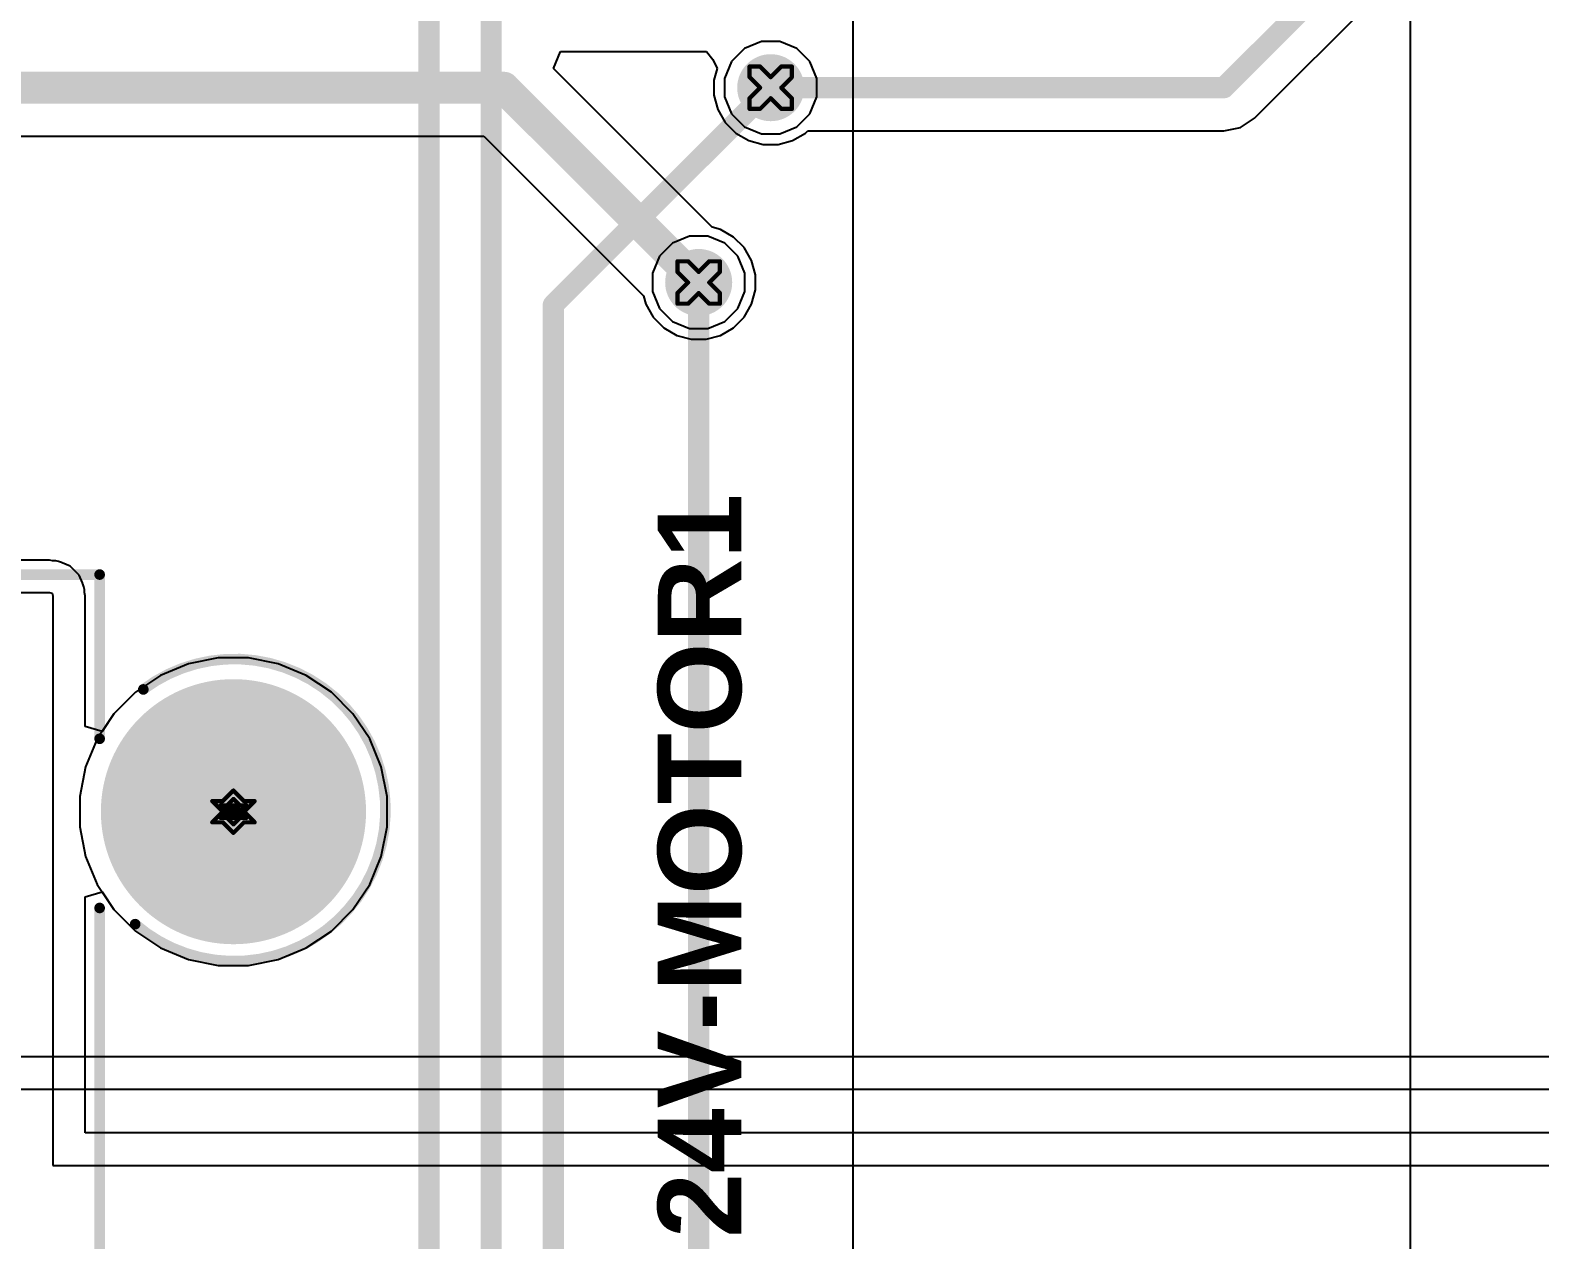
# Model space of a CAD drawing. Header units: inches. Extents: x 0 to 5379, y 0 to 5429.
# Drawn here: x 110.04 to 128.15, y 8.22 to 22.74 of the extents above; entities that cross this region are included whole.
import ezdxf

# ---------------------------------------------------------------- set-up
doc = ezdxf.new("R2010")
doc.units = ezdxf.units.IN
for name, color, linetype in [('Bottom Layer', 5, 'Continuous'), ('Bottom Solder', 6, 'Continuous'), ('Drill Drawing', 1, 'Continuous'), ('GND01', 16, 'Continuous'), ('GND02', 76, 'Continuous'), ('Pad Holes', 156, 'Continuous'), ('PWR', 156, 'Continuous'), ('SIG 01', 90, 'Continuous'), ('Top Layer', 1, 'Continuous'), ('Top Overlay', 2, 'Continuous'), ('Top Solder', 216, 'Continuous'), ('Via Holes', 16, 'Continuous')]:
    doc.layers.add(name, color=color, linetype=linetype)
doc.styles.add('Arial_Bold', font='', dxfattribs={"height": 0.2})
doc.styles.get('Arial_Bold').set_extended_font_data('Arial', bold=True)

# ---------------------------------------------------------------- blocks, each defined once
blk = doc.blocks.new('1_770182_0_5')
at = {"layer": 'Bottom Solder'}
h = blk.add_hatch(color=6, dxfattribs=at)
edge = h.paths.add_edge_path()
edge.add_arc((6.365, 4.14), 0.102, 0, 360)
at = {"layer": 'Pad Holes'}
h = blk.add_hatch(color=7, dxfattribs=at)
edge = h.paths.add_edge_path()
edge.add_arc((6.365, 4.14), 1.59, 0, 360)
at = {"layer": 'Top Solder'}
h = blk.add_hatch(color=216, dxfattribs=at)
edge = h.paths.add_edge_path()
edge.add_arc((6.365, 4.14), 0.102, 0, 360)
at = {"layer": 'Top Overlay'}
for points in [[(-1.03, 6.985, 0.127, 0.127, 0), (4.76, 6.985, 0.127, 0.127, 0)], [(4.76, 5.015, 0.127, 0.127, 0), (4.76, 6.985, 0.127, 0.127, 0)], [(5.284, 5.607, 0.127, 0.127, -2.096544), (5.186, 2.791, 0.127, 0.127, 0)], [(4.76, -6.985, 0.127, 0.127, 0), (4.76, 2.985, 0.127, 0.127, 0)]]:
    blk.add_lwpolyline(points, format="xyseb", dxfattribs=at)
for points in [[(4.728, 6.985, 0.0635, 0.0635, 1), (4.792, 6.985, 0.0635, 0.0635, 1)], [(4.728, 6.985, 0.0635, 0.0635, 1), (4.792, 6.985, 0.0635, 0.0635, 1)], [(5.252, 5.607, 0.0635, 0.0635, 1), (5.316, 5.607, 0.0635, 0.0635, 1)], [(4.728, 5.015, 0.0635, 0.0635, 1), (4.792, 5.015, 0.0635, 0.0635, 1)], [(4.728, 2.985, 0.0635, 0.0635, 1), (4.792, 2.985, 0.0635, 0.0635, 1)], [(5.154, 2.791, 0.0635, 0.0635, 1), (5.218, 2.791, 0.0635, 0.0635, 1)]]:
    blk.add_lwpolyline(points, format="xyseb", close=True, dxfattribs=at)

msp = doc.modelspace()

# ---------------------------------------------------------------- hatches: boundary and pattern name
at = {"layer": 'Bottom Layer'}
h = msp.add_hatch(color=5, dxfattribs=at)
edge = h.paths.add_edge_path()
edge.add_arc((118.923, 22.047), 0.3, 0, 360)
h = msp.add_hatch(color=5, dxfattribs=at)
edge = h.paths.add_edge_path()
edge.add_arc((118.059, 19.71), 0.3, 0, 360)
at = {"layer": 'Bottom Solder'}
h = msp.add_hatch(color=6, dxfattribs=at)
edge = h.paths.add_edge_path()
edge.add_arc((118.923, 22.047), 0.402, 0, 360)
h = msp.add_hatch(color=6, dxfattribs=at)
edge = h.paths.add_edge_path()
edge.add_arc((118.059, 19.71), 0.402, 0, 360)
at = {"layer": 'GND01'}
h = msp.add_hatch(color=16, dxfattribs=at)
edge = h.paths.add_edge_path()
edge.add_arc((118.923, 22.047), 0.3, 0, 360)
h = msp.add_hatch(color=16, dxfattribs=at)
edge = h.paths.add_edge_path()
edge.add_arc((118.059, 19.71), 0.3, 0, 360)
at = {"layer": 'GND02'}
h = msp.add_hatch(color=76, dxfattribs=at)
edge = h.paths.add_edge_path()
edge.add_arc((118.923, 22.047), 0.3, 0, 360)
h = msp.add_hatch(color=76, dxfattribs=at)
edge = h.paths.add_edge_path()
edge.add_arc((118.059, 19.71), 0.3, 0, 360)
at = {"layer": 'PWR'}
h = msp.add_hatch(color=156, dxfattribs=at)
edge = h.paths.add_edge_path()
edge.add_arc((118.923, 22.047), 0.3, 0, 360)
h = msp.add_hatch(color=156, dxfattribs=at)
edge = h.paths.add_edge_path()
edge.add_arc((118.059, 19.71), 0.3, 0, 360)
at = {"layer": 'SIG 01'}
h = msp.add_hatch(color=90, dxfattribs=at)
edge = h.paths.add_edge_path()
edge.add_arc((118.923, 22.047), 0.3, 0, 360)
h = msp.add_hatch(color=90, dxfattribs=at)
edge = h.paths.add_edge_path()
edge.add_arc((118.059, 19.71), 0.3, 0, 360)
at = {"layer": 'Top Layer'}
h = msp.add_hatch(color=1, dxfattribs=at)
edge = h.paths.add_edge_path()
edge.add_arc((118.923, 22.047), 0.3, 0, 360)
h = msp.add_hatch(color=1, dxfattribs=at)
edge = h.paths.add_edge_path()
edge.add_arc((118.059, 19.71), 0.3, 0, 360)
at = {"layer": 'Top Solder'}
h = msp.add_hatch(color=216, dxfattribs=at)
edge = h.paths.add_edge_path()
edge.add_arc((118.923, 22.047), 0.402, 0, 360)
h = msp.add_hatch(color=216, dxfattribs=at)
edge = h.paths.add_edge_path()
edge.add_arc((118.059, 19.71), 0.402, 0, 360)
at = {"layer": 'Via Holes'}
h = msp.add_hatch(color=7, dxfattribs=at)
edge = h.paths.add_edge_path()
edge.add_arc((118.923, 22.047), 0.15, 0, 360)
h = msp.add_hatch(color=7, dxfattribs=at)
edge = h.paths.add_edge_path()
edge.add_arc((118.059, 19.71), 0.15, 0, 360)

# ---------------------------------------------------------------- linework, layer by layer
at = {"layer": 'Bottom Layer'}
for p, q in [((118.609, 22.517), (118.453, 22.361)), ((118.813, 22.601), (118.609, 22.517)), ((119.033, 22.601), (118.813, 22.601)), ((119.237, 22.517), (119.033, 22.601)), ((119.392, 22.361), (119.237, 22.517)), ((118.453, 22.361), (118.369, 22.157)), ((119.477, 22.157), (119.392, 22.361)), ((118.369, 22.157), (118.369, 21.937)), ((119.477, 21.937), (119.477, 22.157)), ((118.369, 21.937), (118.453, 21.733)), ((119.392, 21.733), (119.477, 21.937)), ((118.453, 21.733), (118.609, 21.578)), ((119.237, 21.578), (119.392, 21.733)), ((118.609, 21.578), (118.813, 21.493)), ((119.033, 21.493), (119.237, 21.578)), ((118.813, 21.493), (119.033, 21.493)), ((117.745, 20.18), (117.59, 20.024)), ((117.949, 20.264), (117.745, 20.18)), ((118.169, 20.264), (117.949, 20.264)), ((118.373, 20.18), (118.169, 20.264)), ((118.529, 20.024), (118.373, 20.18)), ((117.59, 20.024), (117.505, 19.821)), ((118.613, 19.821), (118.529, 20.024)), ((117.505, 19.821), (117.505, 19.6)), ((118.613, 19.6), (118.613, 19.821)), ((117.505, 19.6), (117.59, 19.397)), ((118.529, 19.397), (118.613, 19.6)), ((117.59, 19.397), (117.745, 19.241)), ((118.373, 19.241), (118.529, 19.397)), ((117.745, 19.241), (117.949, 19.156)), ((118.169, 19.156), (118.373, 19.241)), ((117.949, 19.156), (118.169, 19.156)), ((111.942, 15.134), (111.606, 14.995)), ((112.298, 15.205), (111.942, 15.134)), ((112.661, 15.205), (112.298, 15.205)), ((113.018, 15.134), (112.661, 15.205)), ((113.353, 14.995), (113.018, 15.134)), ((111.606, 14.995), (111.304, 14.794)), ((113.655, 14.794), (113.353, 14.995)), ((111.304, 14.794), (111.047, 14.537)), ((113.912, 14.537), (113.655, 14.794)), ((111.047, 14.537), (110.846, 14.235)), ((114.114, 14.235), (113.912, 14.537)), ((110.846, 14.235), (110.707, 13.899)), ((114.253, 13.899), (114.114, 14.235)), ((110.707, 13.899), (110.636, 13.543)), ((114.324, 13.543), (114.253, 13.899)), ((110.636, 13.543), (110.636, 13.18)), ((114.324, 13.18), (114.324, 13.543)), ((110.636, 13.18), (110.707, 12.823)), ((114.253, 12.823), (114.324, 13.18)), ((110.707, 12.823), (110.846, 12.488)), ((114.114, 12.488), (114.253, 12.823)), ((110.846, 12.488), (111.047, 12.186)), ((113.912, 12.186), (114.114, 12.488)), ((111.047, 12.186), (111.304, 11.929)), ((113.655, 11.929), (113.912, 12.186)), ((111.304, 11.929), (111.606, 11.727)), ((113.353, 11.727), (113.655, 11.929)), ((111.606, 11.727), (111.942, 11.588)), ((111.942, 11.588), (112.298, 11.517)), ((112.661, 11.517), (113.018, 11.588)), ((113.018, 11.588), (113.353, 11.727)), ((112.298, 11.517), (112.661, 11.517))]:
    msp.add_line(p, q, dxfattribs=at)
at = {"layer": 'Drill Drawing'}
for points in [[(118.669, 22.174, 0.0508, 0.0508, 0), (118.669, 22.301, 0.0508, 0.0508, 0)], [(118.669, 22.301, 0.0508, 0.0508, 0), (118.796, 22.301, 0.0508, 0.0508, 0)], [(118.796, 22.301, 0.0508, 0.0508, 0), (118.923, 22.174, 0.0508, 0.0508, 0)], [(118.923, 22.174, 0.0508, 0.0508, 0), (119.05, 22.301, 0.0508, 0.0508, 0)], [(119.05, 22.301, 0.0508, 0.0508, 0), (119.177, 22.301, 0.0508, 0.0508, 0)], [(119.177, 22.174, 0.0508, 0.0508, 0), (119.177, 22.301, 0.0508, 0.0508, 0)], [(118.669, 22.174, 0.0508, 0.0508, 0), (118.796, 22.047, 0.0508, 0.0508, 0)], [(119.05, 22.047, 0.0508, 0.0508, 0), (119.177, 22.174, 0.0508, 0.0508, 0)], [(118.669, 21.92, 0.0508, 0.0508, 0), (118.796, 22.047, 0.0508, 0.0508, 0)], [(118.669, 21.793, 0.0508, 0.0508, 0), (118.669, 21.92, 0.0508, 0.0508, 0)], [(118.796, 21.793, 0.0508, 0.0508, 0), (118.923, 21.92, 0.0508, 0.0508, 0)], [(118.923, 21.92, 0.0508, 0.0508, 0), (119.05, 21.793, 0.0508, 0.0508, 0)], [(119.05, 22.047, 0.0508, 0.0508, 0), (119.177, 21.92, 0.0508, 0.0508, 0)], [(119.177, 21.793, 0.0508, 0.0508, 0), (119.177, 21.92, 0.0508, 0.0508, 0)], [(118.669, 21.793, 0.0508, 0.0508, 0), (118.796, 21.793, 0.0508, 0.0508, 0)], [(119.05, 21.793, 0.0508, 0.0508, 0), (119.177, 21.793, 0.0508, 0.0508, 0)], [(117.805, 19.837, 0.0508, 0.0508, 0), (117.805, 19.964, 0.0508, 0.0508, 0)], [(117.805, 19.964, 0.0508, 0.0508, 0), (117.932, 19.964, 0.0508, 0.0508, 0)], [(117.932, 19.964, 0.0508, 0.0508, 0), (118.059, 19.837, 0.0508, 0.0508, 0)], [(118.059, 19.837, 0.0508, 0.0508, 0), (118.186, 19.964, 0.0508, 0.0508, 0)], [(118.186, 19.964, 0.0508, 0.0508, 0), (118.313, 19.964, 0.0508, 0.0508, 0)], [(118.313, 19.837, 0.0508, 0.0508, 0), (118.313, 19.964, 0.0508, 0.0508, 0)], [(117.805, 19.837, 0.0508, 0.0508, 0), (117.932, 19.71, 0.0508, 0.0508, 0)], [(117.805, 19.583, 0.0508, 0.0508, 0), (117.932, 19.71, 0.0508, 0.0508, 0)], [(118.186, 19.71, 0.0508, 0.0508, 0), (118.313, 19.837, 0.0508, 0.0508, 0)], [(118.186, 19.71, 0.0508, 0.0508, 0), (118.313, 19.583, 0.0508, 0.0508, 0)], [(117.805, 19.456, 0.0508, 0.0508, 0), (117.805, 19.583, 0.0508, 0.0508, 0)], [(117.932, 19.456, 0.0508, 0.0508, 0), (118.059, 19.583, 0.0508, 0.0508, 0)], [(118.059, 19.583, 0.0508, 0.0508, 0), (118.186, 19.456, 0.0508, 0.0508, 0)], [(118.313, 19.456, 0.0508, 0.0508, 0), (118.313, 19.583, 0.0508, 0.0508, 0)], [(117.805, 19.456, 0.0508, 0.0508, 0), (117.932, 19.456, 0.0508, 0.0508, 0)], [(118.186, 19.456, 0.0508, 0.0508, 0), (118.313, 19.456, 0.0508, 0.0508, 0)], [(112.353, 13.488, 0.0508, 0.0508, 0), (112.48, 13.615, 0.0508, 0.0508, 0)], [(112.48, 13.615, 0.0508, 0.0508, 0), (112.607, 13.488, 0.0508, 0.0508, 0)], [(112.226, 13.488, 0.0508, 0.0508, 0), (112.353, 13.361, 0.0508, 0.0508, 0)], [(112.226, 13.488, 0.0508, 0.0508, 0), (112.353, 13.488, 0.0508, 0.0508, 0)], [(112.327, 13.437, 0.0508, 0.0508, 0), (112.404, 13.361, 0.0508, 0.0508, 0)], [(112.327, 13.437, 0.0508, 0.0508, 0), (112.404, 13.437, 0.0508, 0.0508, 0)], [(112.404, 13.437, 0.0508, 0.0508, 0), (112.48, 13.514, 0.0508, 0.0508, 0)], [(112.48, 13.514, 0.0508, 0.0508, 0), (112.556, 13.437, 0.0508, 0.0508, 0)], [(112.556, 13.437, 0.0508, 0.0508, 0), (112.632, 13.437, 0.0508, 0.0508, 0)], [(112.556, 13.361, 0.0508, 0.0508, 0), (112.632, 13.437, 0.0508, 0.0508, 0)], [(112.607, 13.488, 0.0508, 0.0508, 0), (112.734, 13.488, 0.0508, 0.0508, 0)], [(112.607, 13.361, 0.0508, 0.0508, 0), (112.734, 13.488, 0.0508, 0.0508, 0)], [(112.226, 13.234, 0.0508, 0.0508, 0), (112.353, 13.361, 0.0508, 0.0508, 0)], [(112.226, 13.234, 0.0508, 0.0508, 0), (112.353, 13.234, 0.0508, 0.0508, 0)], [(112.327, 13.285, 0.0508, 0.0508, 0), (112.404, 13.361, 0.0508, 0.0508, 0)], [(112.327, 13.285, 0.0508, 0.0508, 0), (112.404, 13.285, 0.0508, 0.0508, 0)], [(112.353, 13.234, 0.0508, 0.0508, 0), (112.48, 13.107, 0.0508, 0.0508, 0)], [(112.404, 13.285, 0.0508, 0.0508, 0), (112.48, 13.209, 0.0508, 0.0508, 0)], [(112.48, 13.209, 0.0508, 0.0508, 0), (112.556, 13.285, 0.0508, 0.0508, 0)], [(112.48, 13.107, 0.0508, 0.0508, 0), (112.607, 13.234, 0.0508, 0.0508, 0)], [(112.556, 13.361, 0.0508, 0.0508, 0), (112.632, 13.285, 0.0508, 0.0508, 0)], [(112.556, 13.285, 0.0508, 0.0508, 0), (112.632, 13.285, 0.0508, 0.0508, 0)], [(112.607, 13.361, 0.0508, 0.0508, 0), (112.734, 13.234, 0.0508, 0.0508, 0)], [(112.607, 13.234, 0.0508, 0.0508, 0), (112.734, 13.234, 0.0508, 0.0508, 0)]]:
    msp.add_lwpolyline(points, format="xyseb", dxfattribs=at)
for points in [[(118.656, 22.301, 0.0254, 0.0254, 1), (118.681, 22.301, 0.0254, 0.0254, 1)], [(118.656, 22.301, 0.0254, 0.0254, 1), (118.681, 22.301, 0.0254, 0.0254, 1)], [(118.783, 22.301, 0.0254, 0.0254, 1), (118.808, 22.301, 0.0254, 0.0254, 1)], [(118.783, 22.301, 0.0254, 0.0254, 1), (118.808, 22.301, 0.0254, 0.0254, 1)], [(119.037, 22.301, 0.0254, 0.0254, 1), (119.062, 22.301, 0.0254, 0.0254, 1)], [(119.037, 22.301, 0.0254, 0.0254, 1), (119.062, 22.301, 0.0254, 0.0254, 1)], [(119.164, 22.301, 0.0254, 0.0254, 1), (119.189, 22.301, 0.0254, 0.0254, 1)], [(119.164, 22.301, 0.0254, 0.0254, 1), (119.189, 22.301, 0.0254, 0.0254, 1)], [(118.656, 22.174, 0.0254, 0.0254, 1), (118.681, 22.174, 0.0254, 0.0254, 1)], [(118.656, 22.174, 0.0254, 0.0254, 1), (118.681, 22.174, 0.0254, 0.0254, 1)], [(118.91, 22.174, 0.0254, 0.0254, 1), (118.936, 22.174, 0.0254, 0.0254, 1)], [(118.91, 22.174, 0.0254, 0.0254, 1), (118.936, 22.174, 0.0254, 0.0254, 1)], [(119.164, 22.174, 0.0254, 0.0254, 1), (119.189, 22.174, 0.0254, 0.0254, 1)], [(119.164, 22.174, 0.0254, 0.0254, 1), (119.189, 22.174, 0.0254, 0.0254, 1)], [(118.656, 21.92, 0.0254, 0.0254, 1), (118.681, 21.92, 0.0254, 0.0254, 1)], [(118.656, 21.92, 0.0254, 0.0254, 1), (118.681, 21.92, 0.0254, 0.0254, 1)], [(118.783, 22.047, 0.0254, 0.0254, 1), (118.808, 22.047, 0.0254, 0.0254, 1)], [(118.783, 22.047, 0.0254, 0.0254, 1), (118.808, 22.047, 0.0254, 0.0254, 1)], [(118.91, 21.92, 0.0254, 0.0254, 1), (118.936, 21.92, 0.0254, 0.0254, 1)], [(118.91, 21.92, 0.0254, 0.0254, 1), (118.936, 21.92, 0.0254, 0.0254, 1)], [(119.037, 22.047, 0.0254, 0.0254, 1), (119.062, 22.047, 0.0254, 0.0254, 1)], [(119.037, 22.047, 0.0254, 0.0254, 1), (119.062, 22.047, 0.0254, 0.0254, 1)], [(119.164, 21.92, 0.0254, 0.0254, 1), (119.189, 21.92, 0.0254, 0.0254, 1)], [(119.164, 21.92, 0.0254, 0.0254, 1), (119.189, 21.92, 0.0254, 0.0254, 1)], [(118.656, 21.793, 0.0254, 0.0254, 1), (118.681, 21.793, 0.0254, 0.0254, 1)], [(118.656, 21.793, 0.0254, 0.0254, 1), (118.681, 21.793, 0.0254, 0.0254, 1)], [(118.783, 21.793, 0.0254, 0.0254, 1), (118.808, 21.793, 0.0254, 0.0254, 1)], [(118.783, 21.793, 0.0254, 0.0254, 1), (118.808, 21.793, 0.0254, 0.0254, 1)], [(119.037, 21.793, 0.0254, 0.0254, 1), (119.062, 21.793, 0.0254, 0.0254, 1)], [(119.037, 21.793, 0.0254, 0.0254, 1), (119.062, 21.793, 0.0254, 0.0254, 1)], [(119.164, 21.793, 0.0254, 0.0254, 1), (119.189, 21.793, 0.0254, 0.0254, 1)], [(119.164, 21.793, 0.0254, 0.0254, 1), (119.189, 21.793, 0.0254, 0.0254, 1)], [(117.792, 19.964, 0.0254, 0.0254, 1), (117.818, 19.964, 0.0254, 0.0254, 1)], [(117.792, 19.964, 0.0254, 0.0254, 1), (117.818, 19.964, 0.0254, 0.0254, 1)], [(117.919, 19.964, 0.0254, 0.0254, 1), (117.945, 19.964, 0.0254, 0.0254, 1)], [(117.919, 19.964, 0.0254, 0.0254, 1), (117.945, 19.964, 0.0254, 0.0254, 1)], [(118.173, 19.964, 0.0254, 0.0254, 1), (118.199, 19.964, 0.0254, 0.0254, 1)], [(118.173, 19.964, 0.0254, 0.0254, 1), (118.199, 19.964, 0.0254, 0.0254, 1)], [(118.3, 19.964, 0.0254, 0.0254, 1), (118.326, 19.964, 0.0254, 0.0254, 1)], [(118.3, 19.964, 0.0254, 0.0254, 1), (118.326, 19.964, 0.0254, 0.0254, 1)], [(117.792, 19.837, 0.0254, 0.0254, 1), (117.818, 19.837, 0.0254, 0.0254, 1)], [(117.792, 19.837, 0.0254, 0.0254, 1), (117.818, 19.837, 0.0254, 0.0254, 1)], [(117.919, 19.71, 0.0254, 0.0254, 1), (117.945, 19.71, 0.0254, 0.0254, 1)], [(117.919, 19.71, 0.0254, 0.0254, 1), (117.945, 19.71, 0.0254, 0.0254, 1)], [(118.046, 19.837, 0.0254, 0.0254, 1), (118.072, 19.837, 0.0254, 0.0254, 1)], [(118.046, 19.837, 0.0254, 0.0254, 1), (118.072, 19.837, 0.0254, 0.0254, 1)], [(118.173, 19.71, 0.0254, 0.0254, 1), (118.199, 19.71, 0.0254, 0.0254, 1)], [(118.173, 19.71, 0.0254, 0.0254, 1), (118.199, 19.71, 0.0254, 0.0254, 1)], [(118.3, 19.837, 0.0254, 0.0254, 1), (118.326, 19.837, 0.0254, 0.0254, 1)], [(118.3, 19.837, 0.0254, 0.0254, 1), (118.326, 19.837, 0.0254, 0.0254, 1)], [(117.792, 19.583, 0.0254, 0.0254, 1), (117.818, 19.583, 0.0254, 0.0254, 1)], [(117.792, 19.583, 0.0254, 0.0254, 1), (117.818, 19.583, 0.0254, 0.0254, 1)], [(118.046, 19.583, 0.0254, 0.0254, 1), (118.072, 19.583, 0.0254, 0.0254, 1)], [(118.046, 19.583, 0.0254, 0.0254, 1), (118.072, 19.583, 0.0254, 0.0254, 1)], [(118.3, 19.583, 0.0254, 0.0254, 1), (118.326, 19.583, 0.0254, 0.0254, 1)], [(118.3, 19.583, 0.0254, 0.0254, 1), (118.326, 19.583, 0.0254, 0.0254, 1)], [(117.792, 19.456, 0.0254, 0.0254, 1), (117.818, 19.456, 0.0254, 0.0254, 1)], [(117.792, 19.456, 0.0254, 0.0254, 1), (117.818, 19.456, 0.0254, 0.0254, 1)], [(117.919, 19.456, 0.0254, 0.0254, 1), (117.945, 19.456, 0.0254, 0.0254, 1)], [(117.919, 19.456, 0.0254, 0.0254, 1), (117.945, 19.456, 0.0254, 0.0254, 1)], [(118.173, 19.456, 0.0254, 0.0254, 1), (118.199, 19.456, 0.0254, 0.0254, 1)], [(118.173, 19.456, 0.0254, 0.0254, 1), (118.199, 19.456, 0.0254, 0.0254, 1)], [(118.3, 19.456, 0.0254, 0.0254, 1), (118.326, 19.456, 0.0254, 0.0254, 1)], [(118.3, 19.456, 0.0254, 0.0254, 1), (118.326, 19.456, 0.0254, 0.0254, 1)], [(112.467, 13.615, 0.0254, 0.0254, 1), (112.492, 13.615, 0.0254, 0.0254, 1)], [(112.467, 13.615, 0.0254, 0.0254, 1), (112.492, 13.615, 0.0254, 0.0254, 1)], [(112.213, 13.488, 0.0254, 0.0254, 1), (112.238, 13.488, 0.0254, 0.0254, 1)], [(112.213, 13.488, 0.0254, 0.0254, 1), (112.238, 13.488, 0.0254, 0.0254, 1)], [(112.315, 13.437, 0.0254, 0.0254, 1), (112.34, 13.437, 0.0254, 0.0254, 1)], [(112.315, 13.437, 0.0254, 0.0254, 1), (112.34, 13.437, 0.0254, 0.0254, 1)], [(112.34, 13.488, 0.0254, 0.0254, 1), (112.365, 13.488, 0.0254, 0.0254, 1)], [(112.34, 13.488, 0.0254, 0.0254, 1), (112.365, 13.488, 0.0254, 0.0254, 1)], [(112.391, 13.437, 0.0254, 0.0254, 1), (112.416, 13.437, 0.0254, 0.0254, 1)], [(112.391, 13.437, 0.0254, 0.0254, 1), (112.416, 13.437, 0.0254, 0.0254, 1)], [(112.467, 13.514, 0.0254, 0.0254, 1), (112.492, 13.514, 0.0254, 0.0254, 1)], [(112.467, 13.514, 0.0254, 0.0254, 1), (112.492, 13.514, 0.0254, 0.0254, 1)], [(112.543, 13.437, 0.0254, 0.0254, 1), (112.569, 13.437, 0.0254, 0.0254, 1)], [(112.543, 13.437, 0.0254, 0.0254, 1), (112.569, 13.437, 0.0254, 0.0254, 1)], [(112.594, 13.488, 0.0254, 0.0254, 1), (112.619, 13.488, 0.0254, 0.0254, 1)], [(112.594, 13.488, 0.0254, 0.0254, 1), (112.619, 13.488, 0.0254, 0.0254, 1)], [(112.619, 13.437, 0.0254, 0.0254, 1), (112.645, 13.437, 0.0254, 0.0254, 1)], [(112.619, 13.437, 0.0254, 0.0254, 1), (112.645, 13.437, 0.0254, 0.0254, 1)], [(112.721, 13.488, 0.0254, 0.0254, 1), (112.746, 13.488, 0.0254, 0.0254, 1)], [(112.721, 13.488, 0.0254, 0.0254, 1), (112.746, 13.488, 0.0254, 0.0254, 1)], [(112.213, 13.234, 0.0254, 0.0254, 1), (112.238, 13.234, 0.0254, 0.0254, 1)], [(112.213, 13.234, 0.0254, 0.0254, 1), (112.238, 13.234, 0.0254, 0.0254, 1)], [(112.315, 13.285, 0.0254, 0.0254, 1), (112.34, 13.285, 0.0254, 0.0254, 1)], [(112.315, 13.285, 0.0254, 0.0254, 1), (112.34, 13.285, 0.0254, 0.0254, 1)], [(112.34, 13.361, 0.0254, 0.0254, 1), (112.365, 13.361, 0.0254, 0.0254, 1)], [(112.34, 13.361, 0.0254, 0.0254, 1), (112.365, 13.361, 0.0254, 0.0254, 1)], [(112.34, 13.234, 0.0254, 0.0254, 1), (112.365, 13.234, 0.0254, 0.0254, 1)], [(112.34, 13.234, 0.0254, 0.0254, 1), (112.365, 13.234, 0.0254, 0.0254, 1)], [(112.391, 13.361, 0.0254, 0.0254, 1), (112.416, 13.361, 0.0254, 0.0254, 1)], [(112.391, 13.361, 0.0254, 0.0254, 1), (112.416, 13.361, 0.0254, 0.0254, 1)], [(112.391, 13.285, 0.0254, 0.0254, 1), (112.416, 13.285, 0.0254, 0.0254, 1)], [(112.391, 13.285, 0.0254, 0.0254, 1), (112.416, 13.285, 0.0254, 0.0254, 1)], [(112.467, 13.209, 0.0254, 0.0254, 1), (112.492, 13.209, 0.0254, 0.0254, 1)], [(112.467, 13.209, 0.0254, 0.0254, 1), (112.492, 13.209, 0.0254, 0.0254, 1)], [(112.543, 13.361, 0.0254, 0.0254, 1), (112.569, 13.361, 0.0254, 0.0254, 1)], [(112.543, 13.361, 0.0254, 0.0254, 1), (112.569, 13.361, 0.0254, 0.0254, 1)], [(112.543, 13.285, 0.0254, 0.0254, 1), (112.569, 13.285, 0.0254, 0.0254, 1)], [(112.543, 13.285, 0.0254, 0.0254, 1), (112.569, 13.285, 0.0254, 0.0254, 1)], [(112.594, 13.361, 0.0254, 0.0254, 1), (112.619, 13.361, 0.0254, 0.0254, 1)], [(112.594, 13.361, 0.0254, 0.0254, 1), (112.619, 13.361, 0.0254, 0.0254, 1)], [(112.594, 13.234, 0.0254, 0.0254, 1), (112.619, 13.234, 0.0254, 0.0254, 1)], [(112.594, 13.234, 0.0254, 0.0254, 1), (112.619, 13.234, 0.0254, 0.0254, 1)], [(112.619, 13.285, 0.0254, 0.0254, 1), (112.645, 13.285, 0.0254, 0.0254, 1)], [(112.619, 13.285, 0.0254, 0.0254, 1), (112.645, 13.285, 0.0254, 0.0254, 1)], [(112.721, 13.234, 0.0254, 0.0254, 1), (112.746, 13.234, 0.0254, 0.0254, 1)], [(112.721, 13.234, 0.0254, 0.0254, 1), (112.746, 13.234, 0.0254, 0.0254, 1)], [(112.467, 13.107, 0.0254, 0.0254, 1), (112.492, 13.107, 0.0254, 0.0254, 1)], [(112.467, 13.107, 0.0254, 0.0254, 1), (112.492, 13.107, 0.0254, 0.0254, 1)]]:
    msp.add_lwpolyline(points, format="xyseb", close=True, dxfattribs=at)
at = {"layer": 'GND01'}
for p, q in [((118.609, 22.517), (118.453, 22.361)), ((118.813, 22.601), (118.609, 22.517)), ((119.033, 22.601), (118.813, 22.601)), ((119.237, 22.517), (119.033, 22.601)), ((119.392, 22.361), (119.237, 22.517)), ((118.453, 22.361), (118.369, 22.157)), ((119.477, 22.157), (119.392, 22.361)), ((118.369, 22.157), (118.369, 21.937)), ((119.477, 21.937), (119.477, 22.157)), ((118.369, 21.937), (118.453, 21.733)), ((119.392, 21.733), (119.477, 21.937)), ((118.453, 21.733), (118.609, 21.578)), ((119.237, 21.578), (119.392, 21.733)), ((118.609, 21.578), (118.813, 21.493)), ((119.033, 21.493), (119.237, 21.578)), ((118.813, 21.493), (119.033, 21.493)), ((117.745, 20.18), (117.59, 20.024)), ((117.949, 20.264), (117.745, 20.18)), ((118.169, 20.264), (117.949, 20.264)), ((118.373, 20.18), (118.169, 20.264)), ((118.529, 20.024), (118.373, 20.18)), ((117.59, 20.024), (117.505, 19.821)), ((118.613, 19.821), (118.529, 20.024)), ((117.505, 19.821), (117.505, 19.6)), ((118.613, 19.6), (118.613, 19.821)), ((117.505, 19.6), (117.59, 19.397)), ((118.529, 19.397), (118.613, 19.6)), ((117.59, 19.397), (117.745, 19.241)), ((118.373, 19.241), (118.529, 19.397)), ((117.745, 19.241), (117.949, 19.156)), ((118.169, 19.156), (118.373, 19.241)), ((117.949, 19.156), (118.169, 19.156)), ((111.942, 15.134), (111.606, 14.995)), ((112.298, 15.205), (111.942, 15.134)), ((112.661, 15.205), (112.298, 15.205)), ((113.018, 15.134), (112.661, 15.205)), ((113.353, 14.995), (113.018, 15.134)), ((111.606, 14.995), (111.304, 14.794)), ((113.655, 14.794), (113.353, 14.995)), ((111.304, 14.794), (111.047, 14.537)), ((113.912, 14.537), (113.655, 14.794)), ((111.047, 14.537), (110.846, 14.235)), ((114.114, 14.235), (113.912, 14.537)), ((110.846, 14.235), (110.707, 13.899)), ((114.253, 13.899), (114.114, 14.235)), ((110.707, 13.899), (110.636, 13.543)), ((114.324, 13.543), (114.253, 13.899)), ((110.636, 13.543), (110.636, 13.18)), ((114.324, 13.18), (114.324, 13.543)), ((110.636, 13.18), (110.707, 12.823)), ((114.253, 12.823), (114.324, 13.18)), ((110.707, 12.823), (110.846, 12.488)), ((114.114, 12.488), (114.253, 12.823)), ((110.846, 12.488), (111.047, 12.186)), ((113.912, 12.186), (114.114, 12.488)), ((111.047, 12.186), (111.304, 11.929)), ((113.655, 11.929), (113.912, 12.186)), ((111.304, 11.929), (111.606, 11.727)), ((113.353, 11.727), (113.655, 11.929)), ((111.606, 11.727), (111.942, 11.588)), ((111.942, 11.588), (112.298, 11.517)), ((112.661, 11.517), (113.018, 11.588)), ((113.018, 11.588), (113.353, 11.727)), ((112.298, 11.517), (112.661, 11.517))]:
    msp.add_line(p, q, dxfattribs=at)
at = {"layer": 'GND02'}
for p, q in [((118.609, 22.517), (118.453, 22.361)), ((118.813, 22.601), (118.609, 22.517)), ((119.033, 22.601), (118.813, 22.601)), ((119.237, 22.517), (119.033, 22.601)), ((119.392, 22.361), (119.237, 22.517)), ((118.453, 22.361), (118.369, 22.157)), ((119.477, 22.157), (119.392, 22.361)), ((118.369, 22.157), (118.369, 21.937)), ((119.477, 21.937), (119.477, 22.157)), ((118.369, 21.937), (118.453, 21.733)), ((119.392, 21.733), (119.477, 21.937)), ((118.453, 21.733), (118.609, 21.578)), ((119.237, 21.578), (119.392, 21.733)), ((118.609, 21.578), (118.813, 21.493)), ((119.033, 21.493), (119.237, 21.578)), ((118.813, 21.493), (119.033, 21.493)), ((117.745, 20.18), (117.59, 20.024)), ((117.949, 20.264), (117.745, 20.18)), ((118.169, 20.264), (117.949, 20.264)), ((118.373, 20.18), (118.169, 20.264)), ((118.529, 20.024), (118.373, 20.18)), ((117.59, 20.024), (117.505, 19.821)), ((118.613, 19.821), (118.529, 20.024)), ((117.505, 19.821), (117.505, 19.6)), ((118.613, 19.6), (118.613, 19.821)), ((117.505, 19.6), (117.59, 19.397)), ((118.529, 19.397), (118.613, 19.6)), ((117.59, 19.397), (117.745, 19.241)), ((118.373, 19.241), (118.529, 19.397)), ((117.745, 19.241), (117.949, 19.156)), ((118.169, 19.156), (118.373, 19.241)), ((117.949, 19.156), (118.169, 19.156)), ((111.942, 15.134), (111.606, 14.995)), ((112.298, 15.205), (111.942, 15.134)), ((112.661, 15.205), (112.298, 15.205)), ((113.018, 15.134), (112.661, 15.205)), ((113.353, 14.995), (113.018, 15.134)), ((111.606, 14.995), (111.304, 14.794)), ((113.655, 14.794), (113.353, 14.995)), ((111.304, 14.794), (111.047, 14.537)), ((113.912, 14.537), (113.655, 14.794)), ((111.047, 14.537), (110.846, 14.235)), ((114.114, 14.235), (113.912, 14.537)), ((110.846, 14.235), (110.707, 13.899)), ((114.253, 13.899), (114.114, 14.235)), ((110.707, 13.899), (110.636, 13.543)), ((114.324, 13.543), (114.253, 13.899)), ((110.636, 13.543), (110.636, 13.18)), ((114.324, 13.18), (114.324, 13.543)), ((110.636, 13.18), (110.707, 12.823)), ((114.253, 12.823), (114.324, 13.18)), ((110.707, 12.823), (110.846, 12.488)), ((114.114, 12.488), (114.253, 12.823)), ((110.846, 12.488), (111.047, 12.186)), ((113.912, 12.186), (114.114, 12.488)), ((111.047, 12.186), (111.304, 11.929)), ((113.655, 11.929), (113.912, 12.186)), ((111.304, 11.929), (111.606, 11.727)), ((113.353, 11.727), (113.655, 11.929)), ((111.606, 11.727), (111.942, 11.588)), ((111.942, 11.588), (112.298, 11.517)), ((112.661, 11.517), (113.018, 11.588)), ((113.018, 11.588), (113.353, 11.727)), ((112.298, 11.517), (112.661, 11.517))]:
    msp.add_line(p, q, dxfattribs=at)
at = {"layer": 'PWR'}
for p, q in [((118.609, 22.517), (118.453, 22.361)), ((118.813, 22.601), (118.609, 22.517)), ((119.033, 22.601), (118.813, 22.601)), ((119.237, 22.517), (119.033, 22.601)), ((119.392, 22.361), (119.237, 22.517)), ((118.453, 22.361), (118.369, 22.157)), ((119.477, 22.157), (119.392, 22.361)), ((118.369, 22.157), (118.369, 21.937)), ((119.477, 21.937), (119.477, 22.157)), ((118.369, 21.937), (118.453, 21.733)), ((119.392, 21.733), (119.477, 21.937)), ((118.453, 21.733), (118.609, 21.578)), ((119.237, 21.578), (119.392, 21.733)), ((118.609, 21.578), (118.813, 21.493)), ((119.033, 21.493), (119.237, 21.578)), ((118.813, 21.493), (119.033, 21.493)), ((117.745, 20.18), (117.59, 20.024)), ((117.949, 20.264), (117.745, 20.18)), ((118.169, 20.264), (117.949, 20.264)), ((118.373, 20.18), (118.169, 20.264)), ((118.529, 20.024), (118.373, 20.18)), ((117.59, 20.024), (117.505, 19.821)), ((118.613, 19.821), (118.529, 20.024)), ((117.505, 19.821), (117.505, 19.6)), ((118.613, 19.6), (118.613, 19.821)), ((117.505, 19.6), (117.59, 19.397)), ((118.529, 19.397), (118.613, 19.6)), ((117.59, 19.397), (117.745, 19.241)), ((118.373, 19.241), (118.529, 19.397)), ((117.745, 19.241), (117.949, 19.156)), ((118.169, 19.156), (118.373, 19.241)), ((117.949, 19.156), (118.169, 19.156)), ((111.942, 15.134), (111.606, 14.995)), ((112.298, 15.205), (111.942, 15.134)), ((112.661, 15.205), (112.298, 15.205)), ((113.018, 15.134), (112.661, 15.205)), ((113.353, 14.995), (113.018, 15.134)), ((111.606, 14.995), (111.304, 14.794)), ((113.655, 14.794), (113.353, 14.995)), ((111.304, 14.794), (111.047, 14.537)), ((113.912, 14.537), (113.655, 14.794)), ((111.047, 14.537), (110.846, 14.235)), ((114.114, 14.235), (113.912, 14.537)), ((110.846, 14.235), (110.707, 13.899)), ((114.253, 13.899), (114.114, 14.235)), ((110.707, 13.899), (110.636, 13.543)), ((114.324, 13.543), (114.253, 13.899)), ((110.636, 13.543), (110.636, 13.18)), ((114.324, 13.18), (114.324, 13.543)), ((110.636, 13.18), (110.707, 12.823)), ((114.253, 12.823), (114.324, 13.18)), ((110.707, 12.823), (110.846, 12.488)), ((114.114, 12.488), (114.253, 12.823)), ((110.846, 12.488), (111.047, 12.186)), ((113.912, 12.186), (114.114, 12.488)), ((111.047, 12.186), (111.304, 11.929)), ((113.655, 11.929), (113.912, 12.186)), ((111.304, 11.929), (111.606, 11.727)), ((113.353, 11.727), (113.655, 11.929)), ((111.606, 11.727), (111.942, 11.588)), ((111.942, 11.588), (112.298, 11.517)), ((112.661, 11.517), (113.018, 11.588)), ((113.018, 11.588), (113.353, 11.727)), ((112.298, 11.517), (112.661, 11.517)), ((134.423, 10.421), (109.759, 10.421)), ((109.759, 10.033), (134.584, 10.033))]:
    msp.add_line(p, q, dxfattribs=at)
at = {"layer": 'SIG 01'}
for p, q in [((124.725, 21.681), (126.321, 23.277)), ((116.316, 22.277), (116.401, 22.481)), ((116.401, 22.481), (118.152, 22.481)), ((118.152, 22.481), (118.228, 22.386)), ((118.222, 20.372), (116.316, 22.277)), ((118.228, 22.386), (118.279, 22.277)), ((118.279, 22.277), (118.242, 22.137)), ((118.242, 22.137), (118.242, 21.958)), ((118.242, 21.958), (118.288, 21.784)), ((118.288, 21.784), (118.378, 21.629)), ((118.378, 21.629), (118.505, 21.502)), ((124.358, 21.529), (124.557, 21.569)), ((124.557, 21.569), (124.725, 21.681)), ((89.956, 21.465), (115.481, 21.465)), ((115.481, 21.465), (117.398, 19.548)), ((118.505, 21.502), (118.66, 21.413)), ((118.66, 21.413), (118.833, 21.366)), ((118.833, 21.366), (119.012, 21.366)), ((119.012, 21.366), (119.186, 21.413)), ((119.186, 21.413), (119.341, 21.502)), ((119.341, 21.502), (119.368, 21.529)), ((119.368, 21.529), (124.358, 21.529)), ((118.322, 20.345), (118.222, 20.372)), ((118.477, 20.255), (118.322, 20.345)), ((118.604, 20.129), (118.477, 20.255)), ((118.694, 19.973), (118.604, 20.129)), ((118.74, 19.8), (118.694, 19.973)), ((118.74, 19.621), (118.74, 19.8)), ((118.694, 19.448), (118.74, 19.621)), ((117.398, 19.548), (117.425, 19.448)), ((117.425, 19.448), (117.514, 19.292)), ((118.604, 19.292), (118.694, 19.448)), ((117.514, 19.292), (117.641, 19.165)), ((118.477, 19.165), (118.604, 19.292)), ((117.641, 19.165), (117.796, 19.076)), ((117.796, 19.076), (117.97, 19.029)), ((117.97, 19.029), (118.149, 19.029)), ((118.149, 19.029), (118.322, 19.076)), ((118.322, 19.076), (118.477, 19.165)), ((110.274, 16.378), (105.791, 16.378)), ((110.311, 16.371), (110.274, 16.378)), ((110.35, 16.371), (110.311, 16.371)), ((110.382, 16.364), (110.35, 16.371)), ((110.417, 16.35), (110.382, 16.364)), ((110.423, 16.349), (110.417, 16.35)), ((110.427, 16.345), (110.423, 16.349)), ((110.522, 16.306), (110.427, 16.345)), ((110.629, 16.199), (110.522, 16.306)), ((110.522, 16.306), (110.522, 16.306)), ((110.668, 16.105), (110.629, 16.199)), ((110.629, 16.199), (110.629, 16.199)), ((105.791, 15.99), (110.274, 15.99)), ((110.274, 15.99), (110.306, 15.983)), ((110.306, 15.983), (110.312, 15.951)), ((110.312, 15.951), (110.312, 14.383)), ((110.671, 16.1), (110.668, 16.105)), ((110.672, 16.095), (110.671, 16.1)), ((110.687, 16.059), (110.672, 16.095)), ((110.693, 16.027), (110.687, 16.059)), ((110.693, 15.989), (110.693, 16.027)), ((110.701, 15.951), (110.693, 15.989)), ((110.701, 14.383), (110.701, 15.951)), ((111.942, 15.134), (111.606, 14.995)), ((112.298, 15.205), (111.942, 15.134)), ((112.661, 15.205), (112.298, 15.205)), ((113.018, 15.134), (112.661, 15.205)), ((113.353, 14.995), (113.018, 15.134)), ((111.606, 14.995), (111.304, 14.794)), ((113.655, 14.794), (113.353, 14.995)), ((111.304, 14.794), (111.047, 14.537)), ((113.912, 14.537), (113.655, 14.794)), ((111.047, 14.537), (110.904, 14.322)), ((114.114, 14.235), (113.912, 14.537)), ((110.312, 14.383), (110.312, 12.339)), ((110.904, 14.322), (110.701, 14.383)), ((114.253, 13.899), (114.114, 14.235)), ((114.324, 13.543), (114.253, 13.899)), ((114.324, 13.18), (114.324, 13.543)), ((114.253, 12.823), (114.324, 13.18)), ((114.114, 12.488), (114.253, 12.823)), ((110.312, 12.339), (110.312, 9.507)), ((110.701, 12.339), (110.904, 12.401)), ((110.701, 9.507), (110.701, 12.339)), ((110.904, 12.401), (111.047, 12.186)), ((113.912, 12.186), (114.114, 12.488)), ((111.047, 12.186), (111.304, 11.929)), ((113.655, 11.929), (113.912, 12.186)), ((111.304, 11.929), (111.606, 11.727)), ((113.353, 11.727), (113.655, 11.929)), ((111.606, 11.727), (111.942, 11.588)), ((111.942, 11.588), (112.298, 11.517)), ((112.661, 11.517), (113.018, 11.588)), ((113.018, 11.588), (113.353, 11.727)), ((112.298, 11.517), (112.661, 11.517)), ((110.312, 9.507), (110.312, 9.118)), ((144.341, 9.507), (110.701, 9.507)), ((110.312, 9.118), (144.729, 9.118))]:
    msp.add_line(p, q, dxfattribs=at)
for points in [[(124.358, 22.047, 0.254, 0.254, 0), (125.955, 23.644, 0.254, 0.254, 0)], [(89.715, 22.047, 0.381, 0.381, 0), (115.722, 22.047, 0.381, 0.381, 0)], [(115.722, 22.047, 0.381, 0.381, 0), (118.059, 19.71, 0.381, 0.381, 0)], [(118.923, 22.047, 0.254, 0.254, 0), (124.358, 22.047, 0.254, 0.254, 0)]]:
    msp.add_lwpolyline(points, format="xyseb", dxfattribs=at)
for points in [[(115.627, 22.047, 0.191, 0.191, 1), (115.818, 22.047, 0.191, 0.191, 1)], [(115.627, 22.047, 0.191, 0.191, 1), (115.818, 22.047, 0.191, 0.191, 1)], [(118.859, 22.047, 0.127, 0.127, 1), (118.986, 22.047, 0.127, 0.127, 1)], [(124.295, 22.047, 0.127, 0.127, 1), (124.422, 22.047, 0.127, 0.127, 1)], [(124.295, 22.047, 0.127, 0.127, 1), (124.422, 22.047, 0.127, 0.127, 1)], [(117.964, 19.71, 0.191, 0.191, 1), (118.154, 19.71, 0.191, 0.191, 1)]]:
    msp.add_lwpolyline(points, format="xyseb", close=True, dxfattribs=at)
at = {"layer": 'Top Layer'}
for p, q in [((126.594, 0.388), (126.594, 62.556)), ((119.913, 0.381), (119.913, 37.44)), ((119.913, 0.388), (119.913, 37.44))]:
    msp.add_line(p, q, dxfattribs=at)
for points in [[(114.824, 3.02, 0.254, 0.254, 0), (114.824, 33.83, 0.254, 0.254, 0)], [(115.57, 2.734, 0.254, 0.254, 0), (115.57, 33.288, 0.254, 0.254, 0)], [(116.315, 19.44, 0.254, 0.254, 0), (118.923, 22.047, 0.254, 0.254, 0)], [(118.059, 7.112, 0.254, 0.254, 0), (118.059, 19.71, 0.254, 0.254, 0)], [(116.315, 2.427, 0.254, 0.254, 0), (116.315, 19.44, 0.254, 0.254, 0)]]:
    msp.add_lwpolyline(points, format="xyseb", dxfattribs=at)
for points in [[(118.859, 22.047, 0.127, 0.127, 1), (118.986, 22.047, 0.127, 0.127, 1)], [(117.996, 19.71, 0.127, 0.127, 1), (118.123, 19.71, 0.127, 0.127, 1)], [(116.252, 19.44, 0.127, 0.127, 1), (116.379, 19.44, 0.127, 0.127, 1)], [(116.252, 19.44, 0.127, 0.127, 1), (116.379, 19.44, 0.127, 0.127, 1)]]:
    msp.add_lwpolyline(points, format="xyseb", close=True, dxfattribs=at)

# ---------------------------------------------------------------- block references
msp.add_blockref('1_770182_0_5', (106.115, 9.221))

# ---------------------------------------------------------------- texts
at = {"layer": 'Top Overlay', "style": 'Arial_Bold'}
msp.add_text('24V-MOTOR1', height=1, rotation=90, dxfattribs=at).set_placement((118.569, 8.249))

doc.saveas('drawing.dxf')
